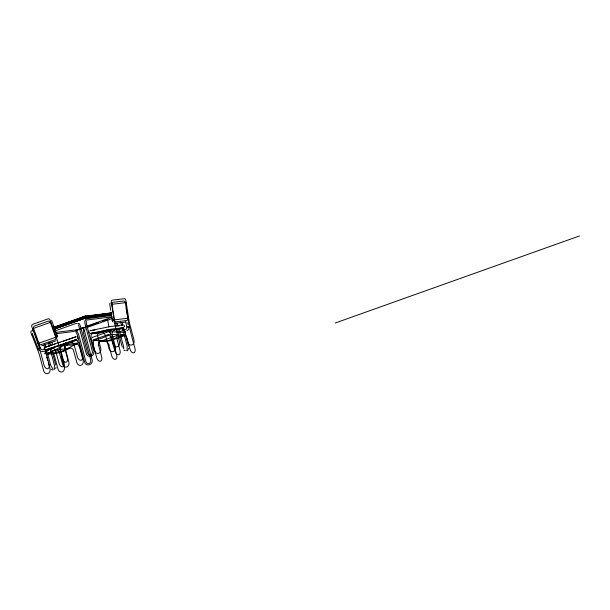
<?xml version="1.0" encoding="UTF-8"?>
<svg xmlns="http://www.w3.org/2000/svg" width="610" height="610" viewBox="0 0 610 610"><rect width="100%" height="100%" fill="white"/><g stroke="black" fill="none" stroke-linecap="round" stroke-linejoin="round"><path stroke-width="0.91" d="M118.653 334.798C117.867 335.866 118.378 333.586 118.569 334.905M84.5 331.07L85.171 328.599M93.757 351.718C94.733 356.903 86.971 358.367 86.162 353.083L78.56 325.099M114.07 319.884L114.596 319.785L114.078 319.968M121.123 328.79C120.475 327.608 120.902 330.071 120.91 328.401M44.118 348.562L44.255 347.875M89.144 332.93L88.839 331.901M62.838 344.978L62.433 344.566M105.804 341.585C103.913 341.226 107.169 341.981 105.324 341.226M56.036 367.38L55.792 368.455M86.292 320.883L86.307 323.437L93.574 350.575M126.781 312.023L126.598 311.512M128.779 348.295L127.345 350.864M88.831 331.939L88.915 331.558M124.562 326.8L124.333 325.42M83.509 328.798L83.326 332.29L90.6 359.42C91.919 363.415 86.872 365.718 85.796 361.242L78.537 334.135L76.891 331.161M52.147 348.096L52.681 348.18L52.132 348.409M77.699 338.619L77.76 337.566L77.073 336.781M84.165 327.433L76.044 330.216M65.529 343.018L65.544 343.422M65.781 342.896C64.385 344.109 67.062 342.866 65.522 343.018M54.252 368.486L54.504 365.443L49.898 348.257M85.415 319.632L84.775 321.493L84.981 323.712L92.247 350.841C93.574 354.883 88.473 357.079 87.451 352.687L80.184 325.557L79.117 323.483M126.994 349.393L127.246 346.35L122.412 328.31M128.649 329.324L126.979 330.917M77.005 340.685L76.723 340.426M111.722 314.722L86.216 318.069L86.62 316.575L85.316 316.163M48.731 352.839L63.143 351.406M32.132 335.096L31.857 334.493M37.446 348.958L37.721 349.56M62.731 351.68L69.578 348.196A4.072 3.294 83.3 0 1 73.391 350.033L76.845 362.47A4.087 3.302 83.3 0 0 81.038 365.291A4.087 3.302 83.3 0 0 83.128 360.266L79.712 347.517L78.271 344.825A4.079 2.364 70.7 0 0 75.686 344.086L75.533 344.139A56.303 32.597 70.7 0 1 67.573 345.077L66.734 344.993A4.087 2.364 70.7 0 0 65.354 346.343L65.4 349.194L68.816 361.951A4.087 3.302 83.3 0 1 67.496 366.549A4.087 3.302 83.3 0 1 63.47 365.962M50.493 321.981L50.744 322.606M56.067 337.444L55.899 336.812M47.031 349.896L46.528 350.369A4.079 2.486 70.4 0 0 46.192 353.922M59.734 352.42L59.368 352.481M120.925 329.011L120.772 328.378M45.902 351.429L45.536 351.734L45.933 351.856M86.216 318.069C87.924 315.591 83.982 315.98 82.67 316.971M38.369 343.445C37.538 342.812 38.316 344.398 38.933 343.255L33.634 328.531A2.043 1.624 70.3 0 1 34.473 326.053L48.205 321.157A2.043 1.624 70.3 0 1 50.416 322.537L55.701 337.338L57.714 336.781L51.614 320.395M49.029 364.521A4.087 2.486 70.4 0 1 47.58 368.76A4.087 2.486 70.4 0 1 44.027 365.161L40.321 351.322A53.939 24.011 72 0 0 38.598 345.481L31.834 326.8A2.043 1.624 70.3 0 1 32.719 324.329L47.984 318.885A2.043 1.624 70.3 0 1 50.195 320.265L56.867 338.969A42.319 25.742 70.4 0 1 58.087 342.728L58.24 343.27A42.319 25.742 70.4 0 1 58.819 345.443L62.35 358.627A4.087 2.486 70.4 0 0 65.903 362.233A4.087 2.486 70.4 0 0 67.352 357.986L64.317 346.396A4.087 2.486 70.4 0 1 65.339 343.399L70.745 341.661A4.087 2.486 70.4 0 1 73.94 344.253L77.348 356.705A4.087 2.486 70.4 0 0 80.901 360.312A4.087 2.486 70.4 0 0 82.35 356.065L78.934 343.316L77.295 340.86A4.087 3.21 82.7 0 0 74.832 340.487L73.863 341.02A56.303 44.309 82.7 0 1 69.891 342.85M106.521 336.087L106.727 335.973A4.079 3.21 82.7 0 1 109.952 335.927L110.09 336.049M74.077 340.898L74.832 340.487M108.481 345.092L109.129 344.894L108.511 344.17A4.087 2.486 70.4 0 0 106.704 341.935M126.102 302.926L125.957 302.27M102.091 332C101.557 333.411 103.288 331.771 101.725 332.046L90.425 333.395L99.392 331.512M128.359 317.848L128.496 318.504M127.909 318.534L125.302 302.873A2.043 1.22 80 0 0 123.777 301.004L112.865 302.324A2.043 1.22 80 0 0 111.973 304.489L114.55 320.471A2.036 1.22 80 0 0 115.953 321.813L126.819 320.502A1.99 1.19 80 0 0 127.734 318.9L127.726 318.389M47.061 350.826L49.494 349.591M47.984 353.342L65.636 344.528L78.049 342.972L61.107 351.802M60.298 352.214L57.599 353.114L46.863 354.379M113.506 330.483A4.087 3.271 83.1 0 0 112.049 334.028L115.298 346.518A4.087 3.271 83.1 0 1 113.239 351.535A4.087 3.271 83.1 0 1 109.068 348.714L105.652 335.957L104.203 333.273A4.087 2.402 70.6 0 0 102.183 332.328L101.42 332.602A56.303 33.153 70.6 0 1 93.33 333.586L93.155 333.563A4.079 2.402 70.6 0 0 91.073 334.86L91.111 337.719L94.527 350.468A4.087 3.271 83.1 0 0 98.69 353.297A4.087 3.271 83.1 0 0 100.749 348.279L97.524 335.767A4.072 3.264 83.1 0 1 99.75 331.81L107.901 330.452A4.079 3.271 83.1 0 1 110.364 333.296L113.208 343.895A4.087 3.271 83.1 0 0 117.372 346.724A4.087 3.271 83.1 0 0 119.438 341.707L115.725 327.867A53.939 48.541 87.5 0 1 114.459 321.92L111.355 302.324A2.043 1.22 80 0 1 112.248 300.15L124.371 298.687A2.043 1.22 80 0 1 125.896 300.555L128.962 320.166A42.319 33.924 83.1 0 0 129.724 324.04L129.861 324.589A42.319 33.924 83.1 0 0 130.448 326.754L133.979 339.945A4.087 3.271 83.1 0 1 131.92 344.963A4.087 3.271 83.1 0 1 127.749 342.134L124.821 331.352M125.004 331.39L124.577 331.497L124.989 331.299M76.181 339.579L76.913 339.305L45.918 349.759L57.05 346.251M70.264 341.768L69.86 341.737L70.219 342.187L70.264 341.768L47.549 349.713M129.282 326.998L129.457 326.891M116.784 335.546L100.627 341.31M123.731 335.081L118.264 337.033M116.487 337.673L105.705 341.531M32.704 328.676L50.76 322.24M53.588 327.341L82.914 316.811M54.389 327.196L84.508 316.567L111.638 312.96M54.343 327.41L84.576 316.75L110.875 313.235M58.217 326.182L64.416 323.979M70.607 321.767L75.038 320.189M54.351 327.654L84.653 316.979L111.02 313.448M54.397 327.913L84.721 317.223L111.111 313.692M54.488 328.165L84.79 317.482L111.15 313.952M54.61 328.393L84.843 317.734L111.142 314.219M54.755 328.584L84.881 317.955L111.066 314.463M54.923 328.721L84.904 318.138L110.951 314.676M54.214 329.118L83.883 318.626M54.374 329.133L83.44 318.771M54.961 330.925L75.678 323.544L76.891 323.552M38.033 343.514L56.059 337.086M85.682 326.533L112.019 317.147M81.565 328.157L84.21 327.219M78.789 329.491L84.081 327.608M77.638 329.979L85.713 327.097M88.358 326.152L98.05 322.698M102.297 321.188L106.704 319.617M95.595 323.719L98.21 322.789M87.1 327.463L112.293 318.481M56.143 340.731L41.694 345.771M63.28 341.287L76.036 336.728L45.041 347.189L55.274 343.956M62.441 344.475L67.596 342.645M70.173 341.722L75.327 339.884M119.598 331.726L125.591 329.591A2.036 1.563 -85.6 0 0 126.766 327.09L125.82 321.76M124.707 335.599L110.967 340.494A2.043 0.389 -11 0 1 108.145 340.982L93.399 340.334A2.043 0.389 -11.1 0 1 93.627 339.732L108.305 334.57A2.043 0.389 -11.1 0 1 110.197 334.349L117.562 334.669M335.218 323.018L579.5 235.94M52.132 347.913L52.269 348.219M47.496 349.782L47.527 349.362L47.748 350.003L47.527 349.362L47.679 350.018L51.614 348.432M101.588 332.541L102.183 332.328M62.006 344.635L61.015 344.97M59.65 342.561L60.138 342.401M82.777 316.857L83.356 316.666M77.195 330.124L77.912 329.804M74.184 345.077L74.283 345.085M83.257 316.697L83.844 316.514M83.768 318.595L85.469 318.138M77.417 329.629L75.975 330.033M77.363 329.987L76.105 330.346M77.295 330.086L75.587 330.544M84.325 318.428L84.904 318.275M75.899 329.812L76.662 329.606M47.275 357.773L46.741 357.864L47.283 357.735M84.363 316.377L84.965 316.239M112.141 334.875L112.141 334.921M64.408 347.197L64.53 347.281M122.267 325.168L123.052 324.962L110.425 326.51L89.96 330.689L94.893 330.132M84.866 316.262L85.476 316.14M85.392 318.222L85.98 318.031M75.106 330.643L75.686 330.529M117.722 326.098L119.537 325.732M101.214 331.138L111.401 329.11L123.517 327.639L113.635 329.713M107.269 331.009L102.549 331.924M109.091 330.643L110.906 330.269M114.276 330.063L119.85 328.92M120.772 328.737L121.619 328.584A4.087 3.271 83.1 0 1 124.562 330.582L124.875 331.382M106.026 341.638L100.055 341.341A4.087 2.486 70.4 0 0 98.416 344.551L101.687 357.025A4.087 2.486 70.4 0 1 100.238 361.265A4.087 2.486 70.4 0 1 96.685 357.666L93.269 344.917L93.421 341.821A4.087 3.21 82.7 0 1 95.274 339.9L96.098 339.755M86.109 316.102L85.896 316.071M95.274 339.9L96.334 339.717A56.303 44.309 82.7 0 0 97.386 339.495M38.933 343.255L38.407 343.308M85.842 318.13L86.406 317.962M85.697 316.102L111.432 312.861M86.887 318.679L111.012 315.591M87.154 320.006L112.095 316.811M55.769 332.419L74.329 330.048M56.799 333.655L74.351 331.405M111.775 304.321L126.11 302.59M114.238 319.892L128.55 318.161M115.031 323.353L126.011 322.027M102.373 331.451L100.383 331.688M104.257 331.222L107.085 330.879M109.914 330.544L111.798 330.315M119.911 328.82L106.605 330.406M68.976 348.455L54.862 350.125M33.344 330.719L31.514 330.933A2.043 1.144 61.6 0 0 31.049 332.946L38.133 351.146A42.319 34.221 83.3 0 1 39.398 354.845L39.559 355.386A42.319 34.221 83.3 0 1 40.138 357.559L43.668 370.743A4.087 3.302 83.3 0 0 47.862 373.564A4.087 3.302 83.3 0 0 49.951 368.547L49.471 366.755M45.803 349.332L42.235 349.751A1.99 1.113 61.6 0 1 40.58 348.531L38.682 343.834M41.404 351.635L45.902 351.108M49.082 353.137L49.044 352.923M121.001 334.905L124.295 335.065M123.502 332.336L109.686 331.726A2.043 0.389 -11.1 0 0 107.795 331.947L93.117 337.109A2.043 0.389 -11 0 0 92.445 337.612M121.245 334.837L124.013 334.959M66.734 344.993L67.382 345.054M124.318 335.073L125.004 335.378M52.834 370.156L51.156 369.111M124.76 350.704L123.899 350.026M52.727 368.631L50.805 365.741L46.695 350.407M114.2 330.315L114.855 329.796L114.367 330.063M75.93 332.137L77.241 334.532L84.516 361.661M110.654 336.567L115.008 351.131A4.087 2.486 70.4 0 0 118.561 354.738A4.087 2.486 70.4 0 0 120.01 350.491L116.754 338.009A4.072 2.478 70.4 0 1 117.28 335.485M38.598 349.599L32.742 334.737M44.896 353.884L44.637 353.083M39.17 343.743L38.933 343.262L39.17 343.743A2.036 1.617 70.3 0 0 41.145 344.627L54.839 339.747A1.99 1.578 70.3 0 0 55.784 337.848L55.701 337.338M34.724 333.67L38.026 342.141M51.766 342.263L52.75 344.795M84.523 361.684C85.621 367.7 94.192 364.597 91.927 359.153L84.5 331.062M53.222 325.465L57.256 336.781M123.883 347.593L118.95 329.484M122.252 322.522L122.984 325.237M123.472 327.051L128.565 346.083M120.719 321.996L121.68 325.603M117.257 323.155L117.982 325.862M115.717 322.637L116.685 326.258M117.417 328.973L122.259 347.052M108.801 344.993L111.683 355.744A4.087 2.486 70.4 0 0 115.237 359.343A4.087 2.486 70.4 0 0 116.685 355.104L113.147 341.92A42.319 25.742 70.4 0 1 112.56 339.747L112.499 339.488M61.435 356.263L64.271 366.862A4.087 3.302 83.3 0 1 62.182 371.887A4.087 3.302 83.3 0 1 57.988 369.065L54.275 355.226A53.939 48.815 87.9 0 0 53.718 353.281M49.768 342.561L50.493 345.268M51.217 347.982L55.823 365.169M48.442 342.828L49.41 346.45M45.003 344.093L45.971 347.7M43.928 345.29L49.517 366.145M47.793 360.479L46.94 356.934M48.274 362.271L48.991 364.963M114.421 319.953L114.55 320.471M118.34 334.852L118.744 335.18L118.34 334.852A4.072 2.478 70.4 0 0 117.776 335.012M107.612 319.762L108.9 326.876M109.541 330.437L109.869 332.214M126.636 310.665L127.94 317.947M128.26 319.77L129.884 328.874A53.939 24.011 72 0 0 131.295 334.73L135.008 348.569A4.087 2.486 70.4 0 1 133.559 352.816A4.087 2.486 70.4 0 1 130.006 349.21L127.162 338.611A4.079 2.486 70.4 0 0 126.3 336.697M127.719 322.781L128.039 324.55M110.684 310.322L109.823 304.87A2.043 1.22 80 0 1 110.158 303.048M110.974 312.145L111.264 313.959M111.554 315.782L112.27 320.326A2.036 1.22 80 0 0 112.591 321.317M128.55 327.753L128.954 326.868L127.048 326.945A1.365 0.389 -16.2 0 1 128.611 326.625A1.365 0.389 -16.2 0 1 128.733 327.074L128.55 327.753A2.036 1.563 -85.6 0 1 128.481 328.279M126.461 350.46A4.087 2.486 70.4 0 1 125.774 350.407M123.769 348.775A4.087 2.486 70.4 0 1 123.266 347.86M85.98 320.014A4.087 2.486 70.4 0 1 86.483 319.548M77.897 323.292A4.087 3.21 82.7 0 1 78.598 323.933M75.022 330.78A4.087 2.486 70.4 0 1 76.41 331.649M54.824 368.859A4.087 2.486 70.4 0 1 53.71 369.546M113.155 321.996A2.036 1.22 80 0 1 112.85 321.714M62.617 344.841A4.079 3.21 82.7 0 0 60.764 346.754L60.611 349.85L64.027 362.599A4.087 2.486 70.4 0 1 62.578 366.839A4.087 2.486 70.4 0 1 59.025 363.24L55.594 350.781A4.072 2.478 70.4 0 0 52.407 348.188M68.877 343.232A56.303 44.309 82.7 0 1 65.773 344.177M105.545 336.59A56.303 44.309 82.7 0 1 98.431 339.244M126.095 308.843A2.043 1.563 -85.6 0 1 126.476 309.75M62.906 365.123A4.087 3.302 83.3 0 1 62.525 364.147L59.101 351.718A4.087 3.302 83.3 0 0 55.281 349.873L48.419 353.381A4.087 3.302 83.3 0 0 47.283 354.89M39.924 350.796A1.99 1.113 61.6 0 1 38.887 350.026M32.589 334.25A2.043 1.144 61.6 0 1 32.574 333.373M34.579 333.182A2.043 1.144 61.6 0 1 34.556 332.305M99.788 341.249C100.139 342.507 100.589 340.395 99.788 341.249M70.485 341.569C70.844 342.843 71.263 340.685 70.485 341.569M76.006 343.788C76.38 345.062 76.807 342.904 76.006 343.788M66.459 344.909C66.818 346.175 67.275 344.025 66.459 344.909M92.209 333.418C92.545 334.699 93.055 332.526 92.209 333.418M100.215 331.588C100.581 332.846 101.008 330.712 100.215 331.588M111.607 304.23C111.935 305.496 112.469 303.345 111.607 304.23M106.437 330.307C106.788 331.573 107.261 329.438 106.437 330.307M54.694 350.026L55.167 350.353L54.717 349.949M62.777 351.337C63.105 352.572 63.608 350.475 62.777 351.337M68.61 348.386C68.93 349.621 69.464 347.532 68.61 348.386M106.003 330.33L106.308 330.788L106.003 330.33M63.303 351.04L63.692 351.543L63.303 351.04M123.365 334.928L123.746 335.431L123.365 334.928M123.876 335.012C123.25 336.11 123.388 333.899 123.876 335.012M38.117 349.149L40.329 348.066L38.117 349.149M99.537 331.596L99.887 332.122L99.537 331.596M55.083 349.652L55.419 350.186L55.083 349.652M69.38 347.974L69.715 348.508L69.38 347.974M74.618 340.273L74.969 340.792L74.618 340.273M107.276 335.332L107.627 335.858L107.307 335.279M95.061 339.686L95.412 340.212L95.061 339.686M32.62 328.424L32.963 328.942L32.62 328.424M100.551 341.051L100.894 341.577L100.574 340.998M98.256 345.443L98.896 345.313L98.294 345.428M112.095 320.166L114.421 319.945L112.095 320.166"/></g></svg>
